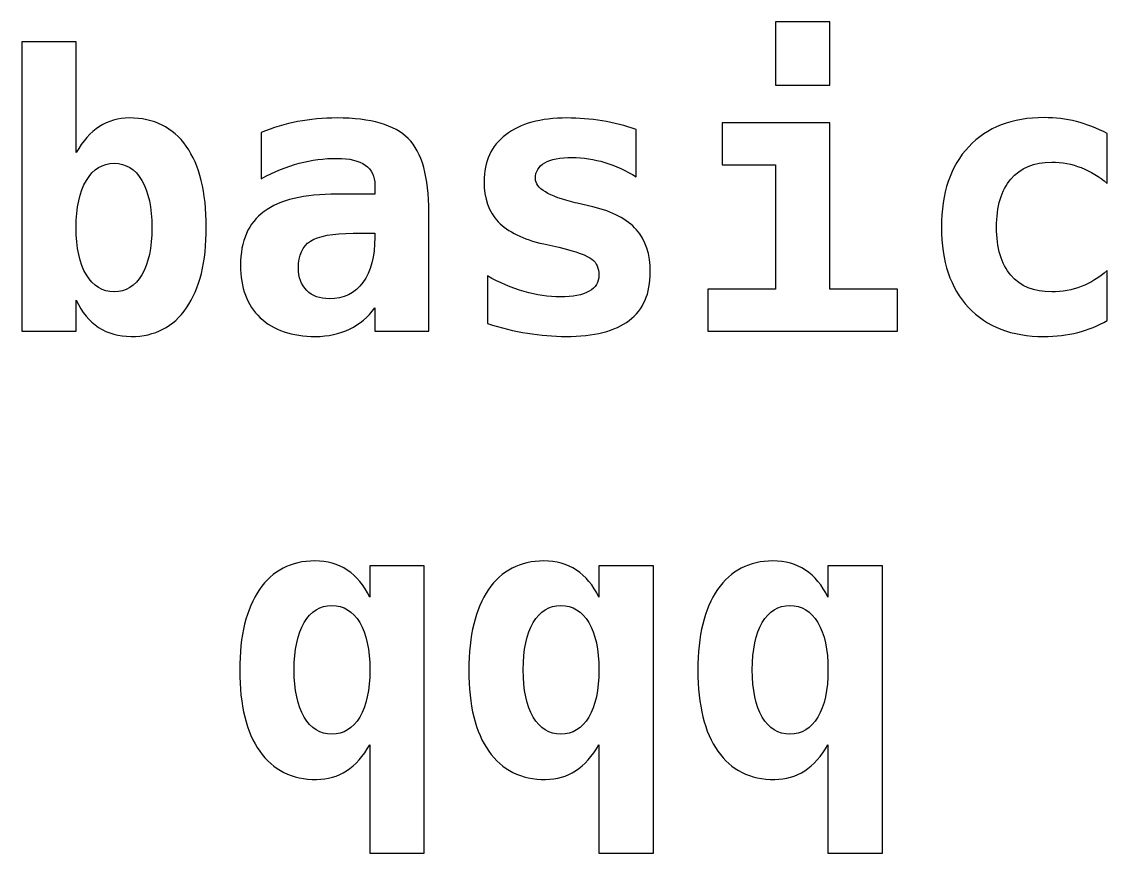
# Model space of a CAD drawing. Header units: centimetres. Extents: x -14.7 to 16.9, y -14.9 to 2.2.
# Drawn here: x -9.378 to -8.371, y -14.92 to -14.149 of the extents above; entities that cross this region are included whole.
import ezdxf

# ---------------------------------------------------------------- set-up
doc = ezdxf.new("R2010")
doc.units = ezdxf.units.CM
doc.header["$MEASUREMENT"] = 0
doc.layers.add('Layer 1', color=7, linetype='Continuous')

msp = doc.modelspace()

# ---------------------------------------------------------------- linework, layer by layer
at = {"layer": 'Layer 1'}
for points, knots in [([(-8.67868, -14.14881), (-8.67868, -14.14881), (-8.62823, -14.14881), (-8.62823, -14.14881), (-8.62823, -14.14881), (-8.62823, -14.14881), (-8.62823, -14.20772), (-8.62823, -14.20772), (-8.62823, -14.20772), (-8.62823, -14.20772), (-8.67868, -14.20772), (-8.67868, -14.20772), (-8.67868, -14.20772), (-8.67868, -14.20772), (-8.67868, -14.14881), (-8.67868, -14.14881)], [0, 0, 0, 0, 0.2, 0.2, 0.2, 0.2, 0.4, 0.4, 0.4, 0.4, 0.6, 0.6, 0.6, 0.6, 1, 1, 1, 1]), ([(-9.32708, -14.27005), (-9.32091, -14.25941), (-9.31367, -14.25141), (-9.3055, -14.24606), (-9.3055, -14.24606), (-9.29727, -14.24071), (-9.28804, -14.23806), (-9.27769, -14.23806), (-9.27769, -14.23806), (-9.25488, -14.23806), (-9.23724, -14.24677), (-9.22495, -14.26423), (-9.22495, -14.26423), (-9.2126, -14.28169), (-9.20643, -14.30668), (-9.20643, -14.33931), (-9.20643, -14.33931), (-9.20643, -14.37147), (-9.21248, -14.39634), (-9.22466, -14.41404), (-9.22466, -14.41404), (-9.23683, -14.43174), (-9.25394, -14.44056), (-9.27599, -14.44056), (-9.27599, -14.44056), (-9.28757, -14.44056), (-9.29762, -14.43774), (-9.30627, -14.43215), (-9.30627, -14.43215), (-9.31485, -14.42651), (-9.32179, -14.41816), (-9.32708, -14.40704), (-9.32708, -14.40704), (-9.32708, -14.40704), (-9.32708, -14.43562), (-9.32708, -14.43562), (-9.32708, -14.43562), (-9.32708, -14.43562), (-9.37753, -14.43562), (-9.37753, -14.43562), (-9.37753, -14.43562), (-9.37753, -14.43562), (-9.37753, -14.16751), (-9.37753, -14.16751), (-9.37753, -14.16751), (-9.37753, -14.16751), (-9.32708, -14.16751), (-9.32708, -14.16751), (-9.32708, -14.16751), (-9.32708, -14.16751), (-9.32708, -14.27005), (-9.32708, -14.27005)], [0, 0, 0, 0, 0.0714286, 0.0714286, 0.0714286, 0.0714286, 0.1428571, 0.1428571, 0.1428571, 0.1428571, 0.2142857, 0.2142857, 0.2142857, 0.2142857, 0.2857143, 0.2857143, 0.2857143, 0.2857143, 0.3571429, 0.3571429, 0.3571429, 0.3571429, 0.4285714, 0.4285714, 0.4285714, 0.4285714, 0.5, 0.5, 0.5, 0.5, 0.5714286, 0.5714286, 0.5714286, 0.5714286, 0.6428571, 0.6428571, 0.6428571, 0.6428571, 0.7142857, 0.7142857, 0.7142857, 0.7142857, 0.7857143, 0.7857143, 0.7857143, 0.7857143, 0.8571429, 0.8571429, 0.8571429, 0.8571429, 1, 1, 1, 1]), ([(-9.00006, -14.32549), (-9.00006, -14.32549), (-9.00006, -14.43562), (-9.00006, -14.43562), (-9.00006, -14.43562), (-9.00006, -14.43562), (-9.05015, -14.43562), (-9.05015, -14.43562), (-9.05015, -14.43562), (-9.05015, -14.43562), (-9.05015, -14.4141), (-9.05015, -14.4141), (-9.05015, -14.4141), (-9.05621, -14.42257), (-9.06403, -14.42909), (-9.07355, -14.43368), (-9.07355, -14.43368), (-9.08308, -14.43827), (-9.0936, -14.44056), (-9.10507, -14.44056), (-9.10507, -14.44056), (-9.127, -14.44056), (-9.14411, -14.43474), (-9.15634, -14.42316), (-9.15634, -14.42316), (-9.16857, -14.41157), (-9.17468, -14.39534), (-9.17468, -14.37459), (-9.17468, -14.37459), (-9.17468, -14.35207), (-9.16739, -14.33543), (-9.15281, -14.32473), (-9.15281, -14.32473), (-9.13823, -14.31397), (-9.11571, -14.30862), (-9.08519, -14.30862), (-9.08519, -14.30862), (-9.08519, -14.30862), (-9.05015, -14.30862), (-9.05015, -14.30862), (-9.05015, -14.30862), (-9.05015, -14.30862), (-9.05015, -14.30021), (-9.05015, -14.30021), (-9.05015, -14.30021), (-9.05015, -14.29204), (-9.05309, -14.28592), (-9.05903, -14.28175), (-9.05903, -14.28175), (-9.06497, -14.27757), (-9.07367, -14.27546), (-9.08519, -14.27546), (-9.08519, -14.27546), (-9.09725, -14.27546), (-9.10889, -14.27699), (-9.12024, -14.27999), (-9.12024, -14.27999), (-9.13153, -14.28304), (-9.14334, -14.28786), (-9.15563, -14.29451), (-9.15563, -14.29451), (-9.15563, -14.29451), (-9.15563, -14.25147), (-9.15563, -14.25147), (-9.15563, -14.25147), (-9.14452, -14.24688), (-9.13317, -14.24353), (-9.12171, -14.24136), (-9.12171, -14.24136), (-9.11018, -14.23918), (-9.09801, -14.23806), (-9.08519, -14.23806), (-9.08519, -14.23806), (-9.0538, -14.23806), (-9.03181, -14.24441), (-9.01911, -14.25717), (-9.01911, -14.25717), (-9.00641, -14.26993), (-9.00006, -14.29269), (-9.00006, -14.32549)], [0, 0, 0, 0, 0.047619, 0.047619, 0.047619, 0.047619, 0.0952381, 0.0952381, 0.0952381, 0.0952381, 0.1428571, 0.1428571, 0.1428571, 0.1428571, 0.1904762, 0.1904762, 0.1904762, 0.1904762, 0.2380952, 0.2380952, 0.2380952, 0.2380952, 0.2857143, 0.2857143, 0.2857143, 0.2857143, 0.3333333, 0.3333333, 0.3333333, 0.3333333, 0.3809524, 0.3809524, 0.3809524, 0.3809524, 0.4285714, 0.4285714, 0.4285714, 0.4285714, 0.4761905, 0.4761905, 0.4761905, 0.4761905, 0.5238095, 0.5238095, 0.5238095, 0.5238095, 0.5714286, 0.5714286, 0.5714286, 0.5714286, 0.6190476, 0.6190476, 0.6190476, 0.6190476, 0.6666667, 0.6666667, 0.6666667, 0.6666667, 0.7142857, 0.7142857, 0.7142857, 0.7142857, 0.7619048, 0.7619048, 0.7619048, 0.7619048, 0.8095238, 0.8095238, 0.8095238, 0.8095238, 0.8571429, 0.8571429, 0.8571429, 0.8571429, 0.9047619, 0.9047619, 0.9047619, 0.9047619, 1, 1, 1, 1]), ([(-8.80779, -14.24865), (-8.80779, -14.24865), (-8.80779, -14.29274), (-8.80779, -14.29274), (-8.80779, -14.29274), (-8.81708, -14.28681), (-8.82679, -14.28234), (-8.83684, -14.27928), (-8.83684, -14.27928), (-8.84689, -14.27628), (-8.85701, -14.27475), (-8.86712, -14.27475), (-8.86712, -14.27475), (-8.87841, -14.27475), (-8.88693, -14.2764), (-8.89264, -14.27963), (-8.89264, -14.27963), (-8.8984, -14.28293), (-8.90128, -14.28775), (-8.90128, -14.29416), (-8.90128, -14.29416), (-8.90128, -14.30333), (-8.88899, -14.31079), (-8.86442, -14.31656), (-8.86442, -14.31656), (-8.86442, -14.31656), (-8.86253, -14.31703), (-8.86253, -14.31703), (-8.86253, -14.31703), (-8.86253, -14.31703), (-8.84807, -14.3205), (-8.84807, -14.3205), (-8.84807, -14.3205), (-8.82967, -14.32485), (-8.81614, -14.3319), (-8.80762, -14.3416), (-8.80762, -14.3416), (-8.79903, -14.35131), (-8.79474, -14.36442), (-8.79474, -14.38094), (-8.79474, -14.38094), (-8.79474, -14.40081), (-8.80127, -14.41575), (-8.81426, -14.42568), (-8.81426, -14.42568), (-8.82731, -14.43562), (-8.84689, -14.44056), (-8.87306, -14.44056), (-8.87306, -14.44056), (-8.88464, -14.44056), (-8.89658, -14.43956), (-8.90869, -14.43756), (-8.90869, -14.43756), (-8.92086, -14.43556), (-8.93321, -14.43256), (-8.94573, -14.42856), (-8.94573, -14.42856), (-8.94573, -14.42856), (-8.94573, -14.38447), (-8.94573, -14.38447), (-8.94573, -14.38447), (-8.93462, -14.39076), (-8.92327, -14.39558), (-8.91175, -14.39887), (-8.91175, -14.39887), (-8.90022, -14.40222), (-8.88911, -14.40387), (-8.87829, -14.40387), (-8.87829, -14.40387), (-8.86647, -14.40387), (-8.85754, -14.40216), (-8.85148, -14.3987), (-8.85148, -14.3987), (-8.84542, -14.39529), (-8.84237, -14.39029), (-8.84237, -14.38376), (-8.84237, -14.38376), (-8.84237, -14.37729), (-8.84454, -14.37235), (-8.84883, -14.36894), (-8.84883, -14.36894), (-8.85313, -14.36548), (-8.86336, -14.36183), (-8.87959, -14.35789), (-8.87959, -14.35789), (-8.87959, -14.35789), (-8.89352, -14.35483), (-8.89352, -14.35483), (-8.89352, -14.35483), (-8.91281, -14.35042), (-8.92686, -14.3436), (-8.93568, -14.33431), (-8.93568, -14.33431), (-8.9445, -14.32502), (-8.94891, -14.31256), (-8.94891, -14.29698), (-8.94891, -14.29698), (-8.94891, -14.27834), (-8.9422, -14.26387), (-8.92874, -14.25359), (-8.92874, -14.25359), (-8.91533, -14.24324), (-8.8964, -14.23806), (-8.87206, -14.23806), (-8.87206, -14.23806), (-8.86112, -14.23806), (-8.85025, -14.23895), (-8.83943, -14.24071), (-8.83943, -14.24071), (-8.82855, -14.24247), (-8.81803, -14.24512), (-8.80779, -14.24865)], [0, 0, 0, 0, 0.0344828, 0.0344828, 0.0344828, 0.0344828, 0.0689655, 0.0689655, 0.0689655, 0.0689655, 0.1034483, 0.1034483, 0.1034483, 0.1034483, 0.137931, 0.137931, 0.137931, 0.137931, 0.1724138, 0.1724138, 0.1724138, 0.1724138, 0.2068966, 0.2068966, 0.2068966, 0.2068966, 0.2413793, 0.2413793, 0.2413793, 0.2413793, 0.2758621, 0.2758621, 0.2758621, 0.2758621, 0.3103448, 0.3103448, 0.3103448, 0.3103448, 0.3448276, 0.3448276, 0.3448276, 0.3448276, 0.3793103, 0.3793103, 0.3793103, 0.3793103, 0.4137931, 0.4137931, 0.4137931, 0.4137931, 0.4482759, 0.4482759, 0.4482759, 0.4482759, 0.4827586, 0.4827586, 0.4827586, 0.4827586, 0.5172414, 0.5172414, 0.5172414, 0.5172414, 0.5517241, 0.5517241, 0.5517241, 0.5517241, 0.5862069, 0.5862069, 0.5862069, 0.5862069, 0.6206897, 0.6206897, 0.6206897, 0.6206897, 0.6551724, 0.6551724, 0.6551724, 0.6551724, 0.6896552, 0.6896552, 0.6896552, 0.6896552, 0.7241379, 0.7241379, 0.7241379, 0.7241379, 0.7586207, 0.7586207, 0.7586207, 0.7586207, 0.7931034, 0.7931034, 0.7931034, 0.7931034, 0.8275862, 0.8275862, 0.8275862, 0.8275862, 0.862069, 0.862069, 0.862069, 0.862069, 0.8965517, 0.8965517, 0.8965517, 0.8965517, 0.9310345, 0.9310345, 0.9310345, 0.9310345, 1, 1, 1, 1]), ([(-8.37106, -14.42574), (-8.37953, -14.43068), (-8.3887, -14.43439), (-8.39846, -14.43685), (-8.39846, -14.43685), (-8.40822, -14.43932), (-8.41869, -14.44056), (-8.42997, -14.44056), (-8.42997, -14.44056), (-8.45973, -14.44056), (-8.48295, -14.43162), (-8.49971, -14.41369), (-8.49971, -14.41369), (-8.51646, -14.39581), (-8.52487, -14.371), (-8.52487, -14.33931), (-8.52487, -14.33931), (-8.52487, -14.3075), (-8.51641, -14.28263), (-8.49953, -14.26464), (-8.49953, -14.26464), (-8.48266, -14.24671), (-8.45937, -14.23771), (-8.42962, -14.23771), (-8.42962, -14.23771), (-8.41927, -14.23771), (-8.40934, -14.23895), (-8.39975, -14.24136), (-8.39975, -14.24136), (-8.39017, -14.24377), (-8.38059, -14.24747), (-8.37106, -14.25253), (-8.37106, -14.25253), (-8.37106, -14.25253), (-8.37106, -14.29874), (-8.37106, -14.29874), (-8.37106, -14.29874), (-8.37841, -14.29239), (-8.38646, -14.28751), (-8.39528, -14.2841), (-8.39528, -14.2841), (-8.40404, -14.28069), (-8.41316, -14.27899), (-8.42257, -14.27899), (-8.42257, -14.27899), (-8.43897, -14.27899), (-8.45161, -14.28422), (-8.46043, -14.29468), (-8.46043, -14.29468), (-8.46931, -14.30515), (-8.47372, -14.32003), (-8.47372, -14.33931), (-8.47372, -14.33931), (-8.47372, -14.3586), (-8.46931, -14.37341), (-8.46043, -14.38376), (-8.46043, -14.38376), (-8.45161, -14.39411), (-8.43897, -14.39928), (-8.42257, -14.39928), (-8.42257, -14.39928), (-8.41281, -14.39928), (-8.40369, -14.39764), (-8.39517, -14.3944), (-8.39517, -14.3944), (-8.3867, -14.39111), (-8.37864, -14.38617), (-8.37106, -14.37953), (-8.37106, -14.37953), (-8.37106, -14.37953), (-8.37106, -14.42574), (-8.37106, -14.42574)], [0, 0, 0, 0, 0.0526316, 0.0526316, 0.0526316, 0.0526316, 0.1052632, 0.1052632, 0.1052632, 0.1052632, 0.1578947, 0.1578947, 0.1578947, 0.1578947, 0.2105263, 0.2105263, 0.2105263, 0.2105263, 0.2631579, 0.2631579, 0.2631579, 0.2631579, 0.3157895, 0.3157895, 0.3157895, 0.3157895, 0.3684211, 0.3684211, 0.3684211, 0.3684211, 0.4210526, 0.4210526, 0.4210526, 0.4210526, 0.4736842, 0.4736842, 0.4736842, 0.4736842, 0.5263158, 0.5263158, 0.5263158, 0.5263158, 0.5789474, 0.5789474, 0.5789474, 0.5789474, 0.6315789, 0.6315789, 0.6315789, 0.6315789, 0.6842105, 0.6842105, 0.6842105, 0.6842105, 0.7368421, 0.7368421, 0.7368421, 0.7368421, 0.7894737, 0.7894737, 0.7894737, 0.7894737, 0.8421053, 0.8421053, 0.8421053, 0.8421053, 0.8947368, 0.8947368, 0.8947368, 0.8947368, 1, 1, 1, 1]), ([(-8.72807, -14.24265), (-8.72807, -14.24265), (-8.62823, -14.24265), (-8.62823, -14.24265), (-8.62823, -14.24265), (-8.62823, -14.24265), (-8.62823, -14.39681), (-8.62823, -14.39681), (-8.62823, -14.39681), (-8.62823, -14.39681), (-8.56544, -14.39681), (-8.56544, -14.39681), (-8.56544, -14.39681), (-8.56544, -14.39681), (-8.56544, -14.43562), (-8.56544, -14.43562), (-8.56544, -14.43562), (-8.56544, -14.43562), (-8.74148, -14.43562), (-8.74148, -14.43562), (-8.74148, -14.43562), (-8.74148, -14.43562), (-8.74148, -14.39681), (-8.74148, -14.39681), (-8.74148, -14.39681), (-8.74148, -14.39681), (-8.67868, -14.39681), (-8.67868, -14.39681), (-8.67868, -14.39681), (-8.67868, -14.39681), (-8.67868, -14.28146), (-8.67868, -14.28146), (-8.67868, -14.28146), (-8.67868, -14.28146), (-8.72807, -14.28146), (-8.72807, -14.28146), (-8.72807, -14.28146), (-8.72807, -14.28146), (-8.72807, -14.24265), (-8.72807, -14.24265)], [0, 0, 0, 0, 0.0909091, 0.0909091, 0.0909091, 0.0909091, 0.1818182, 0.1818182, 0.1818182, 0.1818182, 0.2727273, 0.2727273, 0.2727273, 0.2727273, 0.3636364, 0.3636364, 0.3636364, 0.3636364, 0.4545455, 0.4545455, 0.4545455, 0.4545455, 0.5454545, 0.5454545, 0.5454545, 0.5454545, 0.6363636, 0.6363636, 0.6363636, 0.6363636, 0.7272727, 0.7272727, 0.7272727, 0.7272727, 0.8181818, 0.8181818, 0.8181818, 0.8181818, 1, 1, 1, 1]), ([(-9.25688, -14.33966), (-9.25688, -14.32103), (-9.25999, -14.30644), (-9.26617, -14.29592), (-9.26617, -14.29592), (-9.27234, -14.28534), (-9.28092, -14.28004), (-9.2918, -14.28004), (-9.2918, -14.28004), (-9.30268, -14.28004), (-9.31132, -14.28534), (-9.31761, -14.29592), (-9.31761, -14.29592), (-9.3239, -14.30644), (-9.32708, -14.32103), (-9.32708, -14.33966), (-9.32708, -14.33966), (-9.32708, -14.35824), (-9.3239, -14.37288), (-9.31761, -14.38341), (-9.31761, -14.38341), (-9.31132, -14.39399), (-9.30268, -14.39928), (-9.2918, -14.39928), (-9.2918, -14.39928), (-9.28092, -14.39928), (-9.27234, -14.39399), (-9.26617, -14.38341), (-9.26617, -14.38341), (-9.25999, -14.37288), (-9.25688, -14.35824), (-9.25688, -14.33966)], [0, 0, 0, 0, 0.1111111, 0.1111111, 0.1111111, 0.1111111, 0.2222222, 0.2222222, 0.2222222, 0.2222222, 0.3333333, 0.3333333, 0.3333333, 0.3333333, 0.4444444, 0.4444444, 0.4444444, 0.4444444, 0.5555556, 0.5555556, 0.5555556, 0.5555556, 0.6666667, 0.6666667, 0.6666667, 0.6666667, 0.7777778, 0.7777778, 0.7777778, 0.7777778, 1, 1, 1, 1]), ([(-9.07032, -14.34496), (-9.08919, -14.34496), (-9.10236, -14.34737), (-9.10983, -14.35219), (-9.10983, -14.35219), (-9.1173, -14.35701), (-9.12106, -14.3653), (-9.12106, -14.377), (-9.12106, -14.377), (-9.12106, -14.38576), (-9.11847, -14.3927), (-9.1133, -14.39787), (-9.1133, -14.39787), (-9.10812, -14.40305), (-9.10113, -14.40563), (-9.09225, -14.40563), (-9.09225, -14.40563), (-9.0789, -14.40563), (-9.06855, -14.40058), (-9.0612, -14.39052), (-9.0612, -14.39052), (-9.05385, -14.38047), (-9.05015, -14.36642), (-9.05015, -14.34842), (-9.05015, -14.34842), (-9.05015, -14.34842), (-9.05015, -14.34496), (-9.05015, -14.34496), (-9.05015, -14.34496), (-9.05015, -14.34496), (-9.07032, -14.34496), (-9.07032, -14.34496)], [0, 0, 0, 0, 0.1111111, 0.1111111, 0.1111111, 0.1111111, 0.2222222, 0.2222222, 0.2222222, 0.2222222, 0.3333333, 0.3333333, 0.3333333, 0.3333333, 0.4444444, 0.4444444, 0.4444444, 0.4444444, 0.5555556, 0.5555556, 0.5555556, 0.5555556, 0.6666667, 0.6666667, 0.6666667, 0.6666667, 0.7777778, 0.7777778, 0.7777778, 0.7777778, 1, 1, 1, 1]), ([(-9.05474, -14.81904), (-9.06091, -14.8298), (-9.06814, -14.83785), (-9.07632, -14.8432), (-9.07632, -14.8432), (-9.08455, -14.84855), (-9.09378, -14.8512), (-9.10413, -14.8512), (-9.10413, -14.8512), (-9.12694, -14.8512), (-9.14458, -14.8425), (-9.15687, -14.82503), (-9.15687, -14.82503), (-9.16921, -14.80757), (-9.17539, -14.78252), (-9.17539, -14.74995), (-9.17539, -14.74995), (-9.17539, -14.71779), (-9.16933, -14.69292), (-9.15716, -14.67522), (-9.15716, -14.67522), (-9.14499, -14.65752), (-9.12788, -14.6487), (-9.10583, -14.6487), (-9.10583, -14.6487), (-9.09425, -14.6487), (-9.08419, -14.65153), (-9.07567, -14.65711), (-9.07567, -14.65711), (-9.06708, -14.66276), (-9.06015, -14.6711), (-9.05474, -14.68222), (-9.05474, -14.68222), (-9.05474, -14.68222), (-9.05474, -14.65329), (-9.05474, -14.65329), (-9.05474, -14.65329), (-9.05474, -14.65329), (-9.00429, -14.65329), (-9.00429, -14.65329), (-9.00429, -14.65329), (-9.00429, -14.65329), (-9.00429, -14.91964), (-9.00429, -14.91964), (-9.00429, -14.91964), (-9.00429, -14.91964), (-9.05474, -14.91964), (-9.05474, -14.91964), (-9.05474, -14.91964), (-9.05474, -14.91964), (-9.05474, -14.81904), (-9.05474, -14.81904)], [0, 0, 0, 0, 0.0714286, 0.0714286, 0.0714286, 0.0714286, 0.1428571, 0.1428571, 0.1428571, 0.1428571, 0.2142857, 0.2142857, 0.2142857, 0.2142857, 0.2857143, 0.2857143, 0.2857143, 0.2857143, 0.3571429, 0.3571429, 0.3571429, 0.3571429, 0.4285714, 0.4285714, 0.4285714, 0.4285714, 0.5, 0.5, 0.5, 0.5, 0.5714286, 0.5714286, 0.5714286, 0.5714286, 0.6428571, 0.6428571, 0.6428571, 0.6428571, 0.7142857, 0.7142857, 0.7142857, 0.7142857, 0.7857143, 0.7857143, 0.7857143, 0.7857143, 0.8571429, 0.8571429, 0.8571429, 0.8571429, 1, 1, 1, 1]), ([(-8.84237, -14.81904), (-8.84854, -14.8298), (-8.85577, -14.83785), (-8.86395, -14.8432), (-8.86395, -14.8432), (-8.87218, -14.84855), (-8.88141, -14.8512), (-8.89176, -14.8512), (-8.89176, -14.8512), (-8.91457, -14.8512), (-8.93221, -14.8425), (-8.9445, -14.82503), (-8.9445, -14.82503), (-8.95684, -14.80757), (-8.96302, -14.78252), (-8.96302, -14.74995), (-8.96302, -14.74995), (-8.96302, -14.71779), (-8.95696, -14.69292), (-8.94479, -14.67522), (-8.94479, -14.67522), (-8.93262, -14.65752), (-8.91551, -14.6487), (-8.89346, -14.6487), (-8.89346, -14.6487), (-8.88188, -14.6487), (-8.87182, -14.65153), (-8.8633, -14.65711), (-8.8633, -14.65711), (-8.85471, -14.66276), (-8.84778, -14.6711), (-8.84237, -14.68222), (-8.84237, -14.68222), (-8.84237, -14.68222), (-8.84237, -14.65329), (-8.84237, -14.65329), (-8.84237, -14.65329), (-8.84237, -14.65329), (-8.79192, -14.65329), (-8.79192, -14.65329), (-8.79192, -14.65329), (-8.79192, -14.65329), (-8.79192, -14.91964), (-8.79192, -14.91964), (-8.79192, -14.91964), (-8.79192, -14.91964), (-8.84237, -14.91964), (-8.84237, -14.91964), (-8.84237, -14.91964), (-8.84237, -14.91964), (-8.84237, -14.81904), (-8.84237, -14.81904)], [0, 0, 0, 0, 0.0714286, 0.0714286, 0.0714286, 0.0714286, 0.1428571, 0.1428571, 0.1428571, 0.1428571, 0.2142857, 0.2142857, 0.2142857, 0.2142857, 0.2857143, 0.2857143, 0.2857143, 0.2857143, 0.3571429, 0.3571429, 0.3571429, 0.3571429, 0.4285714, 0.4285714, 0.4285714, 0.4285714, 0.5, 0.5, 0.5, 0.5, 0.5714286, 0.5714286, 0.5714286, 0.5714286, 0.6428571, 0.6428571, 0.6428571, 0.6428571, 0.7142857, 0.7142857, 0.7142857, 0.7142857, 0.7857143, 0.7857143, 0.7857143, 0.7857143, 0.8571429, 0.8571429, 0.8571429, 0.8571429, 1, 1, 1, 1]), ([(-8.63, -14.81904), (-8.63617, -14.8298), (-8.6434, -14.83785), (-8.65158, -14.8432), (-8.65158, -14.8432), (-8.65981, -14.84855), (-8.66904, -14.8512), (-8.67939, -14.8512), (-8.67939, -14.8512), (-8.7022, -14.8512), (-8.71984, -14.8425), (-8.73213, -14.82503), (-8.73213, -14.82503), (-8.74447, -14.80757), (-8.75065, -14.78252), (-8.75065, -14.74995), (-8.75065, -14.74995), (-8.75065, -14.71779), (-8.74459, -14.69292), (-8.73242, -14.67522), (-8.73242, -14.67522), (-8.72025, -14.65752), (-8.70314, -14.6487), (-8.68109, -14.6487), (-8.68109, -14.6487), (-8.66951, -14.6487), (-8.65945, -14.65153), (-8.65093, -14.65711), (-8.65093, -14.65711), (-8.64234, -14.66276), (-8.63541, -14.6711), (-8.63, -14.68222), (-8.63, -14.68222), (-8.63, -14.68222), (-8.63, -14.65329), (-8.63, -14.65329), (-8.63, -14.65329), (-8.63, -14.65329), (-8.57955, -14.65329), (-8.57955, -14.65329), (-8.57955, -14.65329), (-8.57955, -14.65329), (-8.57955, -14.91964), (-8.57955, -14.91964), (-8.57955, -14.91964), (-8.57955, -14.91964), (-8.63, -14.91964), (-8.63, -14.91964), (-8.63, -14.91964), (-8.63, -14.91964), (-8.63, -14.81904), (-8.63, -14.81904)], [0, 0, 0, 0, 0.0714286, 0.0714286, 0.0714286, 0.0714286, 0.1428571, 0.1428571, 0.1428571, 0.1428571, 0.2142857, 0.2142857, 0.2142857, 0.2142857, 0.2857143, 0.2857143, 0.2857143, 0.2857143, 0.3571429, 0.3571429, 0.3571429, 0.3571429, 0.4285714, 0.4285714, 0.4285714, 0.4285714, 0.5, 0.5, 0.5, 0.5, 0.5714286, 0.5714286, 0.5714286, 0.5714286, 0.6428571, 0.6428571, 0.6428571, 0.6428571, 0.7142857, 0.7142857, 0.7142857, 0.7142857, 0.7857143, 0.7857143, 0.7857143, 0.7857143, 0.8571429, 0.8571429, 0.8571429, 0.8571429, 1, 1, 1, 1]), ([(-9.12494, -14.7496), (-9.12494, -14.76818), (-9.12182, -14.78282), (-9.11565, -14.79334), (-9.11565, -14.79334), (-9.10948, -14.80393), (-9.10089, -14.80922), (-9.09001, -14.80922), (-9.09001, -14.80922), (-9.07914, -14.80922), (-9.07049, -14.80393), (-9.0642, -14.79334), (-9.0642, -14.79334), (-9.05791, -14.78282), (-9.05474, -14.76818), (-9.05474, -14.7496), (-9.05474, -14.7496), (-9.05474, -14.73096), (-9.05791, -14.71638), (-9.0642, -14.70585), (-9.0642, -14.70585), (-9.07049, -14.69527), (-9.07914, -14.68998), (-9.09001, -14.68998), (-9.09001, -14.68998), (-9.10089, -14.68998), (-9.10948, -14.69527), (-9.11565, -14.70585), (-9.11565, -14.70585), (-9.12182, -14.71638), (-9.12494, -14.73096), (-9.12494, -14.7496)], [0, 0, 0, 0, 0.1111111, 0.1111111, 0.1111111, 0.1111111, 0.2222222, 0.2222222, 0.2222222, 0.2222222, 0.3333333, 0.3333333, 0.3333333, 0.3333333, 0.4444444, 0.4444444, 0.4444444, 0.4444444, 0.5555556, 0.5555556, 0.5555556, 0.5555556, 0.6666667, 0.6666667, 0.6666667, 0.6666667, 0.7777778, 0.7777778, 0.7777778, 0.7777778, 1, 1, 1, 1]), ([(-8.91257, -14.7496), (-8.91257, -14.76818), (-8.90945, -14.78282), (-8.90328, -14.79334), (-8.90328, -14.79334), (-8.89711, -14.80393), (-8.88852, -14.80922), (-8.87764, -14.80922), (-8.87764, -14.80922), (-8.86677, -14.80922), (-8.85812, -14.80393), (-8.85183, -14.79334), (-8.85183, -14.79334), (-8.84554, -14.78282), (-8.84237, -14.76818), (-8.84237, -14.7496), (-8.84237, -14.7496), (-8.84237, -14.73096), (-8.84554, -14.71638), (-8.85183, -14.70585), (-8.85183, -14.70585), (-8.85812, -14.69527), (-8.86677, -14.68998), (-8.87764, -14.68998), (-8.87764, -14.68998), (-8.88852, -14.68998), (-8.89711, -14.69527), (-8.90328, -14.70585), (-8.90328, -14.70585), (-8.90945, -14.71638), (-8.91257, -14.73096), (-8.91257, -14.7496)], [0, 0, 0, 0, 0.1111111, 0.1111111, 0.1111111, 0.1111111, 0.2222222, 0.2222222, 0.2222222, 0.2222222, 0.3333333, 0.3333333, 0.3333333, 0.3333333, 0.4444444, 0.4444444, 0.4444444, 0.4444444, 0.5555556, 0.5555556, 0.5555556, 0.5555556, 0.6666667, 0.6666667, 0.6666667, 0.6666667, 0.7777778, 0.7777778, 0.7777778, 0.7777778, 1, 1, 1, 1]), ([(-8.7002, -14.7496), (-8.7002, -14.76818), (-8.69708, -14.78282), (-8.69091, -14.79334), (-8.69091, -14.79334), (-8.68474, -14.80393), (-8.67615, -14.80922), (-8.66527, -14.80922), (-8.66527, -14.80922), (-8.6544, -14.80922), (-8.64575, -14.80393), (-8.63946, -14.79334), (-8.63946, -14.79334), (-8.63317, -14.78282), (-8.63, -14.76818), (-8.63, -14.7496), (-8.63, -14.7496), (-8.63, -14.73096), (-8.63317, -14.71638), (-8.63946, -14.70585), (-8.63946, -14.70585), (-8.64575, -14.69527), (-8.6544, -14.68998), (-8.66527, -14.68998), (-8.66527, -14.68998), (-8.67615, -14.68998), (-8.68474, -14.69527), (-8.69091, -14.70585), (-8.69091, -14.70585), (-8.69708, -14.71638), (-8.7002, -14.73096), (-8.7002, -14.7496)], [0, 0, 0, 0, 0.1111111, 0.1111111, 0.1111111, 0.1111111, 0.2222222, 0.2222222, 0.2222222, 0.2222222, 0.3333333, 0.3333333, 0.3333333, 0.3333333, 0.4444444, 0.4444444, 0.4444444, 0.4444444, 0.5555556, 0.5555556, 0.5555556, 0.5555556, 0.6666667, 0.6666667, 0.6666667, 0.6666667, 0.7777778, 0.7777778, 0.7777778, 0.7777778, 1, 1, 1, 1])]:
    msp.add_open_spline(points, degree=3, knots=knots, dxfattribs=at)

doc.saveas('drawing.dxf')
